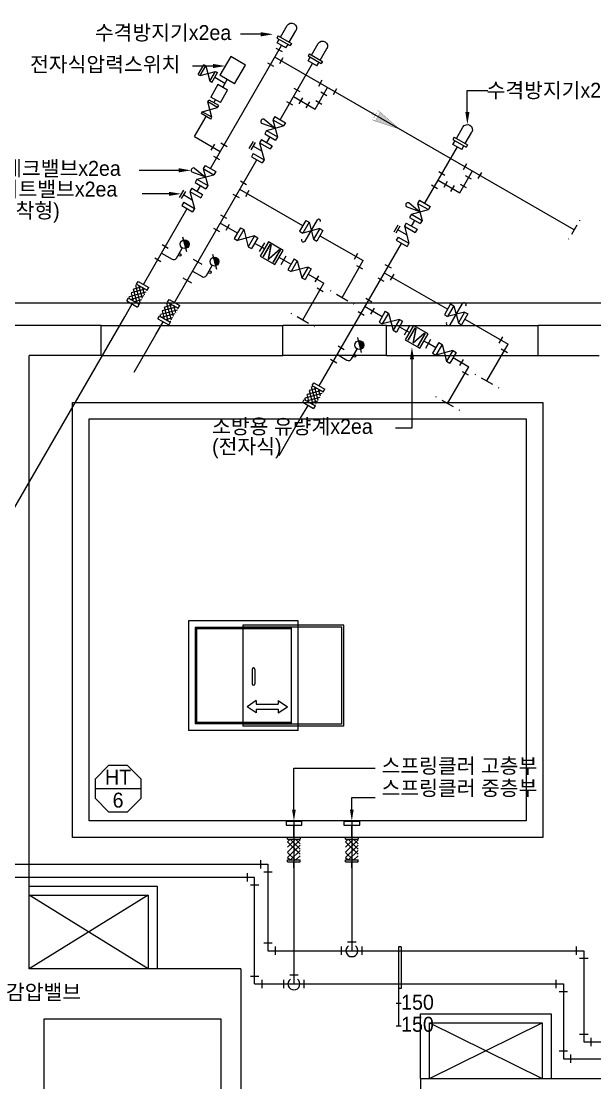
# Model space of a CAD drawing. Header units: millimetres. Extents: x 968909 to 1007504, y 395965 to 423289.
# Drawn here: x 987836 to 993582, y 412648 to 423289 of the extents above; entities that cross this region are included whole.
import ezdxf
from ezdxf.enums import TextEntityAlignment as Align

# ---------------------------------------------------------------- set-up
doc = ezdxf.new("R2010")
doc.units = ezdxf.units.MM
doc.header["$LTSCALE"] = 100
doc.linetypes.add('DGN Style 4', pattern=[4.8, 2.4, -1.2, 0, -1.2])
for name, color, linetype in [('-소화(SP-고)', 11, 'Continuous'), ('-소화(SP-저)', 30, 'Continuous'), ('L2', 2, 'Continuous'), ('L3', 3, 'Continuous'), ('l4', 4, 'Continuous'), ('L6', 6, 'Continuous'), ('L8', 11, 'Continuous'), ('LH(연결송수관)', 3, 'Continuous'), ('TEX', 3, 'Continuous'), ('물탱크', 252, 'Continuous')]:
    doc.layers.add(name, color=color, linetype=linetype)
doc.layers.add('L(c)', color=1, linetype='DGN Style 4', lineweight=5)
doc.styles.add('돋움', font='Dotum.ttf')

# ---------------------------------------------------------------- blocks, each defined once
blk = doc.blocks.new('A$C09E42355')
at = {"layer": 'L2'}
for p, q in [((-75, -35), (-75, 35)), ((35, 85), (-35, 85)), ((35, -85), (-35, -85))]:
    blk.add_line(p, q, dxfattribs=at)
blk.add_arc((0, 0), 50, 215.68533, 144.31467, dxfattribs=at)
blk = doc.blocks.new('A$C3A5B1620')
at = {"layer": 'L6'}
for p, q in [((151.6, 132), (151.6, 0)), ((185.6, 132), (151.6, 132)), ((185.6, 132), (185.6, 0)), ((151.6, 0), (185.6, 0))]:
    blk.add_line(p, q, dxfattribs=at)
blk = doc.blocks.new('A$C60DE656E')
at = {"layer": 'L2'}
for p, q in [((-62.5, -35), (-62.5, 35)), ((35, -62.5), (-35, -62.5))]:
    blk.add_line(p, q, dxfattribs=at)
blk = doc.blocks.new('G12')
at = {"layer": 'L3'}
for p, q in [((0, 2), (0, 2.1)), ((0, -1), (0, 1)), ((0, -2.1), (0, -2))]:
    blk.add_line(p, q, dxfattribs=at)
blk = doc.blocks.new('A$C7822437B')
h = blk.add_hatch(color=256)
edge = h.paths.add_edge_path()
edge.add_arc((32.3, -12.2), 93.8, 436.75948, 443.3351, ccw=False)
edge.add_line((53.8, 79), (236.9, 41.1))
edge.add_line((236.9, 41.1), (53.8, 3.3))
edge.add_arc((32.3, 94.5), 93.8, 276.6649, 283.24052, ccw=False)
edge.add_arc((-108.7, 44.4), 157.9, 344.19317, 358.81163)
edge.add_arc((-108.7, 37.9), 157.9, 361.18837, 375.80683)
at = {"const_width": 1.56}
for points in [[(19.9, 81.5), (32.3, 81.5, -0.057837), (53.8, 79), (236.9, 41.1), (53.8, 3.3, -0.057837), (32.3, 0.8), (19.9, 0.8)], [(43.2, 80.9, -0.063872), (49.1, 41.1, -0.063872), (43.2, 1.4)]]:
    blk.add_lwpolyline(points, format="xyb", dxfattribs=at)
at = {"const_width": 2.6}
for points in [[(1.3, 52.9), (1.3, 41.1), (1.3, 29.4)], [(24.7, 64.6), (24.7, 41.1), (24.7, 17.7)]]:
    blk.add_lwpolyline(points, dxfattribs=at)
blk = doc.blocks.new('A$C770D1D7C')
at = {"layer": 'L6'}
for p, q in [((50, 157), (146, 323)), ((18, 176), (0, 144)), ((209, 66), (18, 176)), ((177, 84), (273, 250)), ((191, 34), (0, 144)), ((2, 73), (32, 126)), ((2, 73), (129, 0)), ((129, 0), (159, 52)), ((209, 66), (191, 34))]:
    blk.add_line(p, q, dxfattribs=at)
blk.add_arc((209, 286), 73.3, 330, 150, dxfattribs=at)

msp = doc.modelspace()

# ---------------------------------------------------------------- hatches: boundary and pattern name
at = {"layer": 'L8'}
h = msp.add_hatch(dxfattribs=at)
h.set_pattern_fill('ANSI31', color=256, scale=62.978229, angle=-30.0139, style=0)
h.set_pattern_definition([(14.97026, (972621.137, 424430.084), (-2.033548, 7.605094), [])])
h.paths.add_polyline_path([(989460, 421097), (989483, 421010, 0.339522), (989517, 421054, 0.49307)])
h = msp.add_hatch(dxfattribs=at)
h.set_pattern_fill('ANSI31', color=256, scale=62.978229, angle=-30.0139, style=0)
h.set_pattern_definition([(14.97026, (972921.845, 424256.474), (-2.033548, 7.605094), [])])
h.paths.add_polyline_path([(989761, 420923), (989784, 420837, 0.339522), (989817, 420880, 0.49307)])
h = msp.add_hatch(dxfattribs=at)
h.set_pattern_fill('ANSI31', color=256, scale=62.978229, angle=-30.0139, style=0)
h.set_pattern_definition([(14.97026, (974372.7, 423418.823), (-2.033548, 7.605094), [])])
h.paths.add_polyline_path([(991212, 420086), (991235, 419999, 0.339522), (991268, 420042, 0.49307)])

# ---------------------------------------------------------------- linework, layer by layer
at = {"layer": '-소화(SP-고)', "color": 5}
for p, q in [((991148, 415272, 54985), (991148, 413972, 54985)), ((987266, 414838, 54985), (990307, 414838, 54985)), ((990307, 414838, 54985), (990307, 413972, 54985)), ((990307, 413972, 54985), (993472, 413972, 54985)), ((993472, 413972, 54985), (993472, 413057, 54985)), ((993472, 413057, 54985), (997221, 413057, 54985))]:
    msp.add_line(p, q, dxfattribs=at)
at = {"layer": '-소화(SP-저)', "color": 3}
for p, q in [((990568, 415272, 54985), (990568, 413639, 54985)), ((990174, 414707, 54985), (986096, 414707, 54985)), ((990174, 413639, 54985), (990174, 414707, 54985)), ((990174, 413639, 54985), (993268, 413639, 54985)), ((993268, 413639, 54985), (993268, 412889, 54985)), ((993268, 412889, 54985), (997351, 412889, 54985))]:
    msp.add_line(p, q, dxfattribs=at)
at = {"layer": '-소화(SP-저)', "color": 58}
msp.add_line((993268, 413410, 54985), (993268, 413117, 54985), dxfattribs=at)
for p, q in [((990235, 423158, 54985), (990032, 423158, 54985)), ((989756, 422840, 54985), (989552, 422840, 54985)), ((989877, 422665, 54985), (989774, 422725, 54985)), ((992305, 422595, 54985), (992509, 422595, 54985)), ((992305, 422378, 54985), (992305, 422595, 54985)), ((989414, 421794, 54985), (989016, 421794, 54985)), ((989315, 421559, 54985), (989046, 421559, 54985)), ((989452, 421129, 54985), (989492, 420979, 54985)), ((989241, 420964, 54985), (989347, 420903, 54985)), ((989391, 420915, 54985), (989449, 421015, 54985)), ((989752, 420955, 54985), (989792, 420805, 54985)), ((989552, 420784, 54985), (989648, 420729, 54985)), ((989692, 420741, 54985), (989750, 420841, 54985)), ((991203, 420117, 54985), (991243, 419967, 54985)), ((991143, 419904, 54985), (991201, 420003, 54985)), ((991003, 419947, 54985), (991099, 419892, 54985)), ((991750, 419899, 54985), (991750, 419211, 54985)), ((991750, 419211, 54985), (991584, 419211, 54985)), ((990568, 415384, 54985), (990568, 415802, 54985)), ((990568, 415802, 54985), (991383, 415802, 54985)), ((988575, 415596, 54985), (989037, 415596, 54985)), ((991148, 415384, 54985), (991148, 415507, 54985)), ((991148, 415507, 54985), (991383, 415507, 54985)), ((991642, 414012, 54985), (991617, 414012, 54985)), ((991617, 414012, 54985), (991617, 413215, 54985)), ((991642, 414012, 54985), (991642, 413594, 54985)), ((991642, 413594, 54985), (991617, 413594, 54985)), ((991642, 413444, 54985), (991592, 413444, 54985)), ((991642, 413215, 54985), (991592, 413215, 54985))]:
    msp.add_line(p, q)
at = {"elevation": 54985}
msp.add_lwpolyline([(988710, 415827), (988575, 415692), (988575, 415500), (988710, 415365), (988901, 415365), (989037, 415500), (989037, 415692), (988901, 415827)], close=True, dxfattribs=at)
for centre, radius in [((989472, 421054, 54985), 44.9), ((989425, 420946, 54985), 13.1), ((989772, 420880, 54985), 44.9), ((989725, 420773, 54985), 13.1), ((991223, 420042, 54985), 44.9), ((991176, 419935, 54985), 13.1)]:
    msp.add_circle(centre, radius)
for centre in [(989363, 420931, 54985), (989664, 420757, 54985), (991115, 419920, 54985)]:
    msp.add_arc(centre, 32.4, 239.9703, 329.9703)
for points in [[(990235, 423137, 54985), (990360, 423158, 54985), (990235, 423179, 54985)], [(989756, 422819, 54985), (989881, 422840, 54985), (989756, 422861, 54985)], [(992326, 422378, 54985), (992305, 422253, 54985), (992285, 422378, 54985)], [(989414, 421774, 54985), (989539, 421794, 54985), (989414, 421815, 54985)], [(989315, 421538, 54985), (989440, 421559, 54985), (989315, 421579, 54985)], [(991771, 419899, 54985), (991750, 420024, 54985), (991730, 419899, 54985)], [(990549, 415384, 54985), (990586, 415384, 54985), (990568, 415272, 54985)], [(991129, 415384, 54985), (991166, 415384, 54985), (991148, 415272, 54985)]]:
    msp.add_solid(points)
at = {"layer": 'L(c)'}
for p, q in [((990568, 415164, 54985), (990568, 415126, 54985)), ((991148, 415164, 54985), (991148, 415126, 54985))]:
    msp.add_line(p, q, dxfattribs=at)
at = {"layer": 'L2'}
for p, q in [((990388, 423020, 54985), (990449, 422985, 54985)), ((990303, 422873, 54985), (990364, 422838, 54985)), ((990458, 422922, 54985), (990423, 422861, 54985)), ((990848, 422697, 54985), (990813, 422636, 54985)), ((990630, 422580, 54985), (990569, 422615, 54985)), ((990897, 422542, 54985), (990836, 422577, 54985)), ((990995, 422612, 54985), (990960, 422551, 54985)), ((990494, 422485, 54985), (990555, 422450, 54985)), ((990653, 422521, 54985), (990618, 422460, 54985)), ((990723, 422481, 54985), (990688, 422420, 54985)), ((990847, 422455, 54985), (990786, 422490, 54985)), ((989739, 421996, 54985), (989774, 422057, 54985)), ((989898, 422031, 54985), (989837, 422066, 54985)), ((989762, 421937, 54985), (989823, 421902, 54985)), ((992298, 421859, 54985), (992263, 421799, 54985)), ((992081, 421743, 54985), (992020, 421778, 54985)), ((992347, 421704, 54985), (992287, 421739, 54985)), ((992446, 421774, 54985), (992411, 421714, 54985)), ((990093, 421650, 54985), (990032, 421685, 54985)), ((991945, 421648, 54985), (992006, 421613, 54985)), ((992104, 421683, 54985), (992069, 421622, 54985)), ((992173, 421643, 54985), (992138, 421582, 54985)), ((992297, 421618, 54985), (992237, 421653, 54985)), ((989957, 421556, 54985), (990018, 421521, 54985)), ((990116, 421591, 54985), (990081, 421530, 54985)), ((989897, 421311, 54985), (989836, 421346, 54985)), ((989761, 421216, 54985), (989822, 421181, 54985)), ((989920, 421252, 54985), (989885, 421191, 54985)), ((990272, 421067, 54985), (990221, 420979, 54985)), ((989309, 421012, 54985), (989249, 421047, 54985)), ((991206, 420961, 54985), (991171, 420901, 54985)), ((989174, 420917, 54985), (989234, 420882, 54985)), ((989649, 420851, 54985), (989561, 420902, 54985)), ((990439, 420850, 54985), (990490, 420938, 54985)), ((991194, 420841, 54985), (991255, 420806, 54985)), ((991544, 420813, 54985), (991483, 420848, 54985)), ((991567, 420753, 54985), (991532, 420693, 54985)), ((989455, 420718, 54985), (989543, 420667, 54985)), ((990813, 420736, 54985), (990778, 420676, 54985)), ((991408, 420718, 54985), (991469, 420683, 54985)), ((990801, 420616, 54985), (990861, 420581, 54985)), ((991348, 420474, 54985), (991287, 420509, 54985)), ((991212, 420379, 54985), (991273, 420344, 54985)), ((991371, 420414, 54985), (991336, 420353, 54985)), ((991723, 420229, 54985), (991672, 420141, 54985)), ((992657, 420124, 54985), (992622, 420063, 54985)), ((991071, 419995, 54985), (991010, 420030, 54985)), ((991890, 420012, 54985), (991941, 420101, 54985)), ((992645, 420004, 54985), (992706, 419969, 54985)), ((990935, 419900, 54985), (990996, 419865, 54985)), ((992263, 419899, 54985), (992228, 419838, 54985)), ((992252, 419779, 54985), (992312, 419744, 54985)), ((990568, 414804, 54985), (990568, 414861, 54985)), ((991148, 414804, 54985), (991148, 414861, 54985))]:
    msp.add_line(p, q, dxfattribs=at)
at = {"layer": 'L3'}
for p, q in [((989731, 421813, 54985), (990443, 423046, 54985)), ((993375, 421198, 54985), (990376, 422929, 54985)), ((990429, 422302, 54985), (990754, 422866, 54985)), ((989854, 422626, 54985), (989900, 422705, 54985)), ((990779, 422408, 54985), (990905, 422626, 54985)), ((989765, 422471, 54985), (989783, 422501, 54985)), ((990562, 422533, 54985), (990779, 422408, 54985)), ((989571, 422134, 54985), (989687, 422335, 54985)), ((989571, 422134, 54985), (989830, 421984, 54985)), ((990296, 422072, 54985), (990329, 422130, 54985)), ((991880, 421465, 54985), (992205, 422029, 54985)), ((989371, 420470, 54985), (990196, 421900, 54985)), ((992230, 421570, 54985), (992356, 421788, 54985)), ((989599, 421583, 54985), (989632, 421640, 54985)), ((990656, 421239, 54985), (990025, 421603, 54985)), ((992013, 421695, 54985), (992230, 421570, 54985)), ((989060, 420650, 54985), (989499, 421410, 54985)), ((991747, 421235, 54985), (991780, 421292, 54985)), ((990001, 421164, 54985), (989829, 421264, 54985)), ((990174, 421065, 54985), (990247, 421023, 54985)), ((990828, 421139, 54985), (991262, 420889, 54985)), ((990822, 419633, 54985), (991647, 421062, 54985)), ((990537, 420852, 54985), (990465, 420894, 54985)), ((991050, 420520, 54985), (991262, 420889, 54985)), ((990711, 420754, 54985), (990869, 420664, 54985)), ((992106, 420401, 54985), (991476, 420765, 54985)), ((990656, 420295, 54985), (990869, 420664, 54985)), ((988873, 420326, 54985), (988948, 420456, 54985)), ((991452, 420327, 54985), (991280, 420426, 54985)), ((989184, 420147, 54985), (989259, 420276, 54985)), ((991625, 420227, 54985), (991697, 420185, 54985)), ((992279, 420302, 54985), (992713, 420051, 54985)), ((991988, 420015, 54985), (991916, 420057, 54985)), ((992500, 419683, 54985), (992713, 420051, 54985)), ((992162, 419917, 54985), (992319, 419826, 54985)), ((992107, 419458, 54985), (992319, 419826, 54985)), ((990635, 419309, 54985), (990710, 419438, 54985))]:
    msp.add_line(p, q, dxfattribs=at)
at = {"layer": 'l4'}
for p, q in [((987916, 420239, 54985), (987566, 420239, 54985)), ((988636, 420239, 54985), (987916, 420239, 54985)), ((988636, 420239, 54985), (990456, 420239, 54985)), ((988636, 419939, 54985), (988636, 420239, 54985)), ((990456, 419939, 54985), (990456, 420239, 54985)), ((991496, 420239, 54985), (990456, 420239, 54985)), ((991496, 420239, 54985), (993016, 420239, 54985)), ((991496, 419939, 54985), (991496, 420239, 54985)), ((993016, 419939, 54985), (993016, 420239, 54985)), ((994346, 420239, 54985), (993016, 420239, 54985)), ((987916, 413789, 54985), (987916, 419939, 54985)), ((988636, 419939, 54985), (987916, 419939, 54985)), ((988636, 419939, 54985), (990456, 419939, 54985)), ((991496, 419939, 54985), (990456, 419939, 54985)), ((991496, 419939, 54985), (993016, 419939, 54985)), ((993016, 419939, 54985), (993626, 419939, 54985)), ((987916, 414619, 0), (989196, 414619, 0)), ((989196, 414619, 0), (989196, 413789, 0)), ((989106, 413789, 0), (987916, 414529, 0)), ((989106, 414529, 0), (987916, 413789, 0)), ((987916, 414529, 0), (989106, 414529, 0)), ((989106, 414529, 0), (989106, 413789, 0)), ((990036, 413789, 54985), (987916, 413789, 54985)), ((990036, 413789, 54985), (990036, 412389, 54985)), ((991836, 412689, 0), (991836, 413339, 0)), ((991836, 413339, 0), (993146, 413339, 0)), ((993146, 413339, 0), (993146, 412689, 0)), ((988066, 411809, 54985), (988066, 413289, 54985)), ((988066, 413289, 54985), (989836, 413289, 54985)), ((989836, 413289, 54985), (989836, 412189, 54985)), ((991926, 412689, 0), (993056, 413249, 0)), ((991926, 413249, 0), (993056, 412689, 0)), ((991926, 412689, 0), (991926, 413249, 0)), ((991926, 413249, 0), (993056, 413249, 0)), ((993056, 413249, 0), (993056, 412689, 0)), ((991836, 412689, 54985), (997546, 412689, 54985)), ((991836, 412689, 54985), (991836, 412389, 54985))]:
    msp.add_line(p, q, dxfattribs=at)
at = {"layer": 'l4', "elevation": 54985}
msp.add_lwpolyline([(972900, 420465), (1001941, 420465), (1001941, 403943), (972900, 403943)], close=True, dxfattribs=at)
at = {"layer": 'L6'}
for p, q in [((989935, 422934, 54985), (989827, 422747, 54985)), ((990081, 422849, 54985), (989935, 422934, 54985)), ((989609, 422755, 54985), (989666, 422852, 54985)), ((989629, 422744, 54985), (989685, 422841, 54985)), ((989629, 422744, 54985), (989782, 422785, 54985)), ((989685, 422841, 54985), (989666, 422852, 54985)), ((989685, 422841, 54985), (989726, 422687, 54985)), ((989726, 422687, 54985), (989782, 422785, 54985)), ((989746, 422676, 54985), (989802, 422774, 54985)), ((989782, 422785, 54985), (989802, 422774, 54985)), ((989973, 422662, 54985), (990081, 422849, 54985)), ((989609, 422755, 54985), (989629, 422744, 54985)), ((989746, 422676, 54985), (989726, 422687, 54985)), ((989973, 422662, 54985), (989827, 422747, 54985)), ((989806, 422654, 54985), (989734, 422529, 54985)), ((989903, 422597, 54985), (989806, 422654, 54985)), ((989831, 422473, 54985), (989903, 422597, 54985)), ((989705, 422480, 54985), (989717, 422499, 54985)), ((989746, 422326, 54985), (989705, 422480, 54985)), ((989803, 422423, 54985), (989705, 422480, 54985)), ((989814, 422443, 54985), (989717, 422499, 54985)), ((989831, 422473, 54985), (989734, 422529, 54985)), ((989649, 422382, 54985), (989638, 422363, 54985)), ((989735, 422307, 54985), (989638, 422363, 54985)), ((989649, 422382, 54985), (989803, 422423, 54985)), ((989746, 422326, 54985), (989649, 422382, 54985)), ((989803, 422423, 54985), (989814, 422443, 54985)), ((989735, 422307, 54985), (989746, 422326, 54985)), ((990379, 422216, 54985), (990246, 422265, 54985)), ((990270, 422306, 54985), (990379, 422216, 54985)), ((990294, 422193, 54985), (990464, 422239, 54985)), ((990375, 422333, 54985), (990356, 422301, 54985)), ((990356, 422301, 54985), (990464, 422239, 54985)), ((990356, 422301, 54985), (990402, 422131, 54985)), ((990375, 422333, 54985), (990483, 422271, 54985)), ((990483, 422271, 54985), (990464, 422239, 54985)), ((990294, 422193, 54985), (990275, 422161, 54985)), ((990275, 422161, 54985), (990383, 422098, 54985)), ((990294, 422193, 54985), (990402, 422131, 54985)), ((990402, 422131, 54985), (990383, 422098, 54985)), ((990158, 422084, 54985), (990117, 422012, 54985)), ((990178, 422073, 54985), (990137, 422000, 54985)), ((990246, 421985, 54985), (990158, 422036, 54985)), ((990242, 422103, 54985), (990223, 422071, 54985)), ((990223, 422071, 54985), (990331, 422009, 54985)), ((990223, 422071, 54985), (990269, 421901, 54985)), ((990242, 422103, 54985), (990350, 422041, 54985)), ((990350, 422041, 54985), (990331, 422009, 54985)), ((990161, 421963, 54985), (990142, 421931, 54985)), ((990142, 421931, 54985), (990250, 421868, 54985)), ((990161, 421963, 54985), (990269, 421901, 54985)), ((989573, 421816, 54985), (989683, 421725, 54985)), ((989677, 421844, 54985), (989659, 421812, 54985)), ((989659, 421812, 54985), (989704, 421641, 54985)), ((989659, 421812, 54985), (989767, 421749, 54985)), ((989677, 421844, 54985), (989785, 421782, 54985)), ((990269, 421901, 54985), (990250, 421868, 54985)), ((989684, 421725, 54985), (989549, 421775, 54985)), ((989596, 421704, 54985), (989578, 421671, 54985)), ((989596, 421704, 54985), (989767, 421749, 54985)), ((989596, 421704, 54985), (989704, 421641, 54985)), ((989785, 421782, 54985), (989767, 421749, 54985)), ((989545, 421614, 54985), (989526, 421582, 54985)), ((989545, 421614, 54985), (989653, 421552, 54985)), ((989578, 421671, 54985), (989686, 421609, 54985)), ((989704, 421641, 54985), (989686, 421609, 54985)), ((989461, 421595, 54985), (989419, 421523, 54985)), ((989481, 421583, 54985), (989439, 421511, 54985)), ((989549, 421496, 54985), (989460, 421547, 54985)), ((989526, 421582, 54985), (989634, 421519, 54985)), ((989526, 421582, 54985), (989572, 421411, 54985)), ((989653, 421552, 54985), (989634, 421519, 54985)), ((991826, 421496, 54985), (991807, 421463, 54985)), ((991826, 421496, 54985), (991934, 421433, 54985)), ((989464, 421474, 54985), (989445, 421441, 54985)), ((989445, 421441, 54985), (989553, 421379, 54985)), ((989464, 421474, 54985), (989572, 421411, 54985)), ((989572, 421411, 54985), (989553, 421379, 54985)), ((991830, 421378, 54985), (991697, 421427, 54985)), ((991721, 421468, 54985), (991830, 421378, 54985)), ((991745, 421355, 54985), (991915, 421401, 54985)), ((991807, 421463, 54985), (991853, 421293, 54985)), ((991807, 421463, 54985), (991915, 421401, 54985)), ((991934, 421433, 54985), (991915, 421401, 54985)), ((990687, 421293, 54985), (990624, 421185, 54985)), ((990681, 421085, 54985), (990804, 421297, 54985)), ((990687, 421293, 54985), (990719, 421274, 54985)), ((991745, 421355, 54985), (991726, 421323, 54985)), ((991726, 421323, 54985), (991834, 421261, 54985)), ((991745, 421355, 54985), (991853, 421293, 54985)), ((991853, 421293, 54985), (991834, 421261, 54985)), ((990032, 421218, 54985), (989970, 421110, 54985)), ((990065, 421200, 54985), (990002, 421092, 54985)), ((990032, 421218, 54985), (990065, 421200, 54985)), ((990065, 421200, 54985), (990110, 421029, 54985)), ((990624, 421185, 54985), (990657, 421166, 54985)), ((990719, 421274, 54985), (990657, 421166, 54985)), ((990827, 421211, 54985), (990657, 421166, 54985)), ((990719, 421274, 54985), (990764, 421104, 54985)), ((990827, 421211, 54985), (990764, 421104, 54985)), ((990859, 421192, 54985), (990797, 421085, 54985)), ((990827, 421211, 54985), (990859, 421192, 54985)), ((991609, 421246, 54985), (991568, 421174, 54985)), ((991629, 421235, 54985), (991588, 421163, 54985)), ((991697, 421148, 54985), (991608, 421199, 54985)), ((991693, 421266, 54985), (991674, 421233, 54985)), ((991674, 421233, 54985), (991782, 421171, 54985)), ((991674, 421233, 54985), (991720, 421063, 54985)), ((991693, 421266, 54985), (991801, 421203, 54985)), ((991801, 421203, 54985), (991782, 421171, 54985)), ((989970, 421110, 54985), (990002, 421092, 54985)), ((990173, 421137, 54985), (990002, 421092, 54985)), ((990173, 421137, 54985), (990110, 421029, 54985)), ((990205, 421119, 54985), (990143, 421011, 54985)), ((990173, 421137, 54985), (990205, 421119, 54985)), ((990764, 421104, 54985), (990797, 421085, 54985)), ((991612, 421125, 54985), (991593, 421093, 54985)), ((991593, 421093, 54985), (991701, 421031, 54985)), ((991612, 421125, 54985), (991720, 421063, 54985)), ((990110, 421029, 54985), (990143, 421011, 54985)), ((990273, 421007, 54985), (990247, 421023, 54985)), ((991720, 421063, 54985), (991701, 421031, 54985)), ((990465, 420894, 54985), (990420, 420920, 54985)), ((990569, 420906, 54985), (990506, 420798, 54985)), ((990601, 420888, 54985), (990539, 420780, 54985)), ((990569, 420906, 54985), (990601, 420888, 54985)), ((990601, 420888, 54985), (990647, 420717, 54985)), ((990506, 420798, 54985), (990539, 420780, 54985)), ((990709, 420825, 54985), (990539, 420780, 54985)), ((990709, 420825, 54985), (990647, 420717, 54985)), ((990741, 420807, 54985), (990679, 420699, 54985)), ((990709, 420825, 54985), (990741, 420807, 54985)), ((988990, 420654, 54985), (989006, 420681, 54985)), ((988990, 420654, 54985), (989098, 420592, 54985)), ((989006, 420681, 54985), (989114, 420619, 54985)), ((990647, 420717, 54985), (990679, 420699, 54985)), ((989098, 420592, 54985), (989114, 420619, 54985)), ((988894, 420487, 54985), (988909, 420514, 54985)), ((988894, 420487, 54985), (989002, 420424, 54985)), ((988909, 420514, 54985), (989017, 420451, 54985)), ((989017, 420451, 54985), (989002, 420424, 54985)), ((989301, 420474, 54985), (989317, 420501, 54985)), ((989301, 420474, 54985), (989409, 420412, 54985)), ((989317, 420501, 54985), (989425, 420439, 54985)), ((989409, 420412, 54985), (989425, 420439, 54985)), ((992138, 420455, 54985), (992075, 420347, 54985)), ((992170, 420436, 54985), (992107, 420329, 54985)), ((992132, 420247, 54985), (992255, 420459, 54985)), ((992138, 420455, 54985), (992170, 420436, 54985)), ((992170, 420436, 54985), (992215, 420266, 54985)), ((989205, 420307, 54985), (989220, 420334, 54985)), ((989220, 420334, 54985), (989328, 420272, 54985)), ((991483, 420381, 54985), (991421, 420273, 54985)), ((991516, 420362, 54985), (991453, 420254, 54985)), ((991483, 420381, 54985), (991516, 420362, 54985)), ((991516, 420362, 54985), (991561, 420192, 54985)), ((992075, 420347, 54985), (992107, 420329, 54985)), ((992278, 420374, 54985), (992107, 420329, 54985)), ((992278, 420374, 54985), (992215, 420266, 54985)), ((992310, 420355, 54985), (992247, 420247, 54985)), ((992278, 420374, 54985), (992310, 420355, 54985)), ((989205, 420307, 54985), (989313, 420245, 54985)), ((989328, 420272, 54985), (989313, 420245, 54985)), ((991421, 420273, 54985), (991453, 420254, 54985)), ((991624, 420300, 54985), (991453, 420254, 54985)), ((991624, 420300, 54985), (991561, 420192, 54985)), ((991656, 420281, 54985), (991594, 420173, 54985)), ((991624, 420300, 54985), (991656, 420281, 54985)), ((992215, 420266, 54985), (992247, 420247, 54985)), ((991561, 420192, 54985), (991594, 420173, 54985)), ((991724, 420170, 54985), (991697, 420185, 54985)), ((991916, 420057, 54985), (991870, 420083, 54985)), ((992019, 420069, 54985), (991957, 419961, 54985)), ((992052, 420050, 54985), (991990, 419942, 54985)), ((992019, 420069, 54985), (992052, 420050, 54985)), ((992052, 420050, 54985), (992097, 419880, 54985)), ((991957, 419961, 54985), (991990, 419942, 54985)), ((992160, 419988, 54985), (991990, 419942, 54985)), ((992160, 419988, 54985), (992097, 419880, 54985)), ((992192, 419969, 54985), (992130, 419861, 54985)), ((992160, 419988, 54985), (992192, 419969, 54985)), ((992097, 419880, 54985), (992130, 419861, 54985)), ((990752, 419637, 54985), (990768, 419664, 54985)), ((990752, 419637, 54985), (990860, 419574, 54985)), ((990768, 419664, 54985), (990876, 419601, 54985)), ((990860, 419574, 54985), (990876, 419601, 54985)), ((990656, 419469, 54985), (990671, 419496, 54985)), ((990656, 419469, 54985), (990764, 419407, 54985)), ((990671, 419496, 54985), (990779, 419434, 54985)), ((990779, 419434, 54985), (990764, 419407, 54985)), ((990505, 415090, 54985), (990505, 415111, 54985)), ((990505, 415111, 54985), (990630, 415111, 54985)), ((990630, 415111, 54985), (990630, 415090, 54985)), ((991085, 415090, 54985), (991085, 415111, 54985)), ((991085, 415111, 54985), (991210, 415111, 54985)), ((991210, 415111, 54985), (991210, 415090, 54985)), ((990505, 415090, 54985), (990630, 415090, 54985)), ((991085, 415090, 54985), (991210, 415090, 54985)), ((990505, 414861, 54985), (990505, 414882, 54985)), ((990505, 414882, 54985), (990630, 414882, 54985)), ((990505, 414861, 54985), (990630, 414861, 54985)), ((990630, 414861, 54985), (990630, 414882, 54985)), ((991085, 414861, 54985), (991085, 414882, 54985)), ((991085, 414882, 54985), (991210, 414882, 54985)), ((991085, 414861, 54985), (991210, 414861, 54985)), ((991210, 414861, 54985), (991210, 414882, 54985))]:
    msp.add_line(p, q, dxfattribs=at)
at = {"layer": 'L6', "elevation": 54985}
for points in [[(990231, 420934), (990378, 420849), (990461, 420992), (990314, 421077)], [(991682, 420096), (991829, 420011), (991912, 420154), (991765, 420239)]]:
    msp.add_lwpolyline(points, close=True, dxfattribs=at)
at = {"layer": 'L6'}
for centre, radius, start, end in [((990260, 422284, 54985), 23.9, 66.2144, 233.7856), ((989563, 421794, 54985), 23.9, 66.2144, 233.7856), ((991711, 421446, 54985), 23.9, 66.2144, 233.7856), ((990818, 421287, 54985), 16.7, 335.9975, 143.5687), ((990664, 421097, 54985), 20.9, 155.9975, 323.5687), ((992272, 420446, 54985), 20.9, 335.9975, 143.5687), ((992115, 420260, 54985), 20.9, 155.9975, 323.5687)]:
    msp.add_arc(centre, radius, start, end, dxfattribs=at)
at = {"layer": 'L8'}
for p, q in [((989028, 420470, 54985), (988983, 420641, 54985)), ((988985, 420645, 54985), (988999, 420649, 54985)), ((989050, 420509, 54985), (989015, 420640, 54985)), ((988919, 420530, 54985), (989089, 420576, 54985)), ((988931, 420501, 54985), (989067, 420538, 54985)), ((988960, 420484, 54985), (988939, 420564, 54985)), ((988941, 420569, 54985), (989076, 420605, 54985)), ((988998, 420462, 54985), (988961, 420603, 54985)), ((988963, 420607, 54985), (989038, 420627, 54985)), ((989072, 420547, 54985), (989053, 420618, 54985)), ((989094, 420585, 54985), (989092, 420596, 54985)), ((988922, 420506, 54985), (988917, 420526, 54985)), ((988969, 420479, 54985), (989045, 420500, 54985)), ((989007, 420457, 54985), (989023, 420462, 54985)), ((989274, 420427, 54985), (989349, 420447, 54985)), ((989340, 420291, 54985), (989294, 420461, 54985)), ((989296, 420465, 54985), (989311, 420469, 54985)), ((989362, 420329, 54985), (989326, 420460, 54985)), ((989384, 420367, 54985), (989365, 420438, 54985)), ((987749, 418378, 54985), (988873, 420326, 54985)), ((989233, 420327, 54985), (989228, 420347, 54985)), ((989230, 420351, 54985), (989400, 420396, 54985)), ((989242, 420322, 54985), (989378, 420358, 54985)), ((989271, 420305, 54985), (989250, 420385, 54985)), ((989252, 420389, 54985), (989387, 420425, 54985)), ((989309, 420283, 54985), (989272, 420423, 54985)), ((989280, 420300, 54985), (989356, 420320, 54985)), ((989406, 420405, 54985), (989403, 420416, 54985)), ((989318, 420278, 54985), (989334, 420282, 54985)), ((988968, 419772, 54985), (989184, 420147, 54985)), ((990703, 419551, 54985), (990838, 419587, 54985)), ((990760, 419445, 54985), (990723, 419585, 54985)), ((990725, 419589, 54985), (990800, 419609, 54985)), ((990790, 419453, 54985), (990745, 419623, 54985)), ((990747, 419628, 54985), (990761, 419632, 54985)), ((990812, 419491, 54985), (990777, 419622, 54985)), ((990834, 419530, 54985), (990815, 419600, 54985)), ((990856, 419568, 54985), (990854, 419578, 54985)), ((990684, 419489, 54985), (990679, 419509, 54985)), ((990681, 419513, 54985), (990851, 419559, 54985)), ((990693, 419484, 54985), (990829, 419521, 54985)), ((990722, 419467, 54985), (990701, 419547, 54985)), ((990731, 419462, 54985), (990807, 419482, 54985)), ((990769, 419440, 54985), (990785, 419444, 54985)), ((990419, 418935, 54985), (990635, 419309, 54985)), ((990505, 415064, 54985), (990531, 415090, 54985)), ((990505, 415011, 54985), (990584, 415090, 54985)), ((990505, 414958, 54985), (990630, 415083, 54985)), ((990630, 414938, 54985), (990505, 415063, 54985)), ((990505, 414905, 54985), (990630, 415030, 54985)), ((990630, 414991, 54985), (990531, 415090, 54985)), ((990630, 415044, 54985), (990585, 415090, 54985)), ((991085, 415064, 54985), (991111, 415090, 54985)), ((991085, 415011, 54985), (991164, 415090, 54985)), ((991085, 414958, 54985), (991210, 415083, 54985)), ((991210, 414938, 54985), (991085, 415063, 54985)), ((991085, 414905, 54985), (991210, 415030, 54985)), ((991210, 414991, 54985), (991112, 415090, 54985)), ((991210, 415044, 54985), (991165, 415090, 54985)), ((990581, 414882, 54985), (990505, 414957, 54985)), ((990528, 414882, 54985), (990505, 414904, 54985)), ((990535, 414882, 54985), (990630, 414977, 54985)), ((990588, 414882, 54985), (990630, 414924, 54985)), ((991161, 414882, 54985), (991085, 414957, 54985)), ((991108, 414882, 54985), (991085, 414904, 54985)), ((991115, 414882, 54985), (991210, 414977, 54985)), ((991168, 414882, 54985), (991210, 414924, 54985))]:
    msp.add_line(p, q, dxfattribs=at)
at = {"layer": 'LH(연결송수관)'}
for p, q in [((990568, 415111, 54985), (990568, 415231, 54985)), ((991148, 415111, 54985), (991148, 415231, 54985))]:
    msp.add_line(p, q, dxfattribs=at)
at = {"layer": '물탱크'}
for p, q in [((990610, 417277, 54985), (989512, 417277, 54985)), ((989512, 417277, 54985), (989512, 416180, 54985)), ((990610, 417277, 54985), (989512, 417277, 54985)), ((989512, 417277, 54985), (989512, 416180, 54985)), ((990610, 416180, 54985), (990610, 417277, 54985)), ((990610, 416180, 54985), (990610, 417277, 54985)), ((990543, 417210, 54985), (989580, 417210, 54985)), ((989580, 417210, 54985), (989580, 416247, 54985)), ((990543, 417210, 54985), (989580, 417210, 54985)), ((989580, 417210, 54985), (989580, 416247, 54985)), ((989593, 417210, 54985), (989593, 416247, 54985)), ((989593, 417210, 54985), (989593, 416247, 54985)), ((990056, 417197, 54985), (989593, 417197, 54985)), ((990056, 417197, 54985), (989593, 417197, 54985)), ((990543, 417197, 54985), (990056, 417197, 54985)), ((990543, 417197, 54985), (990056, 417197, 54985)), ((990543, 416247, 54985), (990543, 417210, 54985)), ((990543, 416247, 54985), (990543, 417210, 54985)), ((990148, 416792, 54985), (990148, 416646, 54985)), ((990148, 416792, 54985), (990148, 416646, 54985)), ((990176, 416792, 54985), (990176, 416646, 54985)), ((990176, 416792, 54985), (990176, 416646, 54985)), ((990191, 416480, 54985), (990100, 416417, 54985)), ((990191, 416480, 54985), (990100, 416417, 54985)), ((990191, 416355, 54985), (990100, 416417, 54985)), ((990191, 416355, 54985), (990100, 416417, 54985)), ((990191, 416480, 54985), (990191, 416442, 54985)), ((990191, 416480, 54985), (990191, 416442, 54985)), ((990191, 416442, 54985), (990411, 416442, 54985)), ((990191, 416442, 54985), (990411, 416442, 54985)), ((990191, 416392, 54985), (990411, 416392, 54985)), ((990191, 416392, 54985), (990191, 416355, 54985)), ((990191, 416392, 54985), (990411, 416392, 54985)), ((990191, 416392, 54985), (990191, 416355, 54985)), ((990411, 416480, 54985), (990411, 416442, 54985)), ((990411, 416480, 54985), (990503, 416417, 54985)), ((990411, 416480, 54985), (990411, 416442, 54985)), ((990411, 416480, 54985), (990503, 416417, 54985)), ((990411, 416355, 54985), (990503, 416417, 54985)), ((990411, 416355, 54985), (990503, 416417, 54985)), ((990411, 416392, 54985), (990411, 416355, 54985)), ((990411, 416392, 54985), (990411, 416355, 54985)), ((990610, 416180, 54985), (989512, 416180, 54985)), ((990610, 416180, 54985), (989512, 416180, 54985)), ((990543, 416247, 54985), (989580, 416247, 54985)), ((990543, 416247, 54985), (989580, 416247, 54985)), ((990056, 416260, 54985), (989593, 416260, 54985)), ((990056, 416260, 54985), (989593, 416260, 54985)), ((990543, 416260, 54985), (990056, 416260, 54985)), ((990543, 416260, 54985), (990056, 416260, 54985)), ((991047, 416243, 54985), (990056, 416243, 54985)), ((991047, 416243, 54985), (990056, 416243, 54985)), ((991067, 416223, 54985), (990056, 416223, 54985)), ((991067, 416223, 54985), (990056, 416223, 54985))]:
    msp.add_line(p, q, dxfattribs=at)
at = {"layer": '물탱크', "elevation": 54985}
msp.add_lwpolyline([(993061, 419467), (993061, 417122), (993061, 415107), (988351, 415107), (988351, 419467)], close=True, dxfattribs=at)
for points in [[(992896, 419302), (992896, 417122), (992896, 417122), (992896, 415272), (988516, 415272), (988516, 419302), (992896, 419302)], [(991067, 416223), (991067, 417234), (990056, 417234), (990056, 416223)], [(991067, 416223), (991067, 417234), (990056, 417234), (990056, 416223)], [(991047, 416243), (991047, 417214), (990056, 417214)], [(991047, 416243), (991047, 417214), (990056, 417214)]]:
    msp.add_lwpolyline(points, dxfattribs=at)
at = {"layer": '물탱크'}
for centre, start, end in [((990162, 416792, 54985), 0, 180), ((990162, 416792, 54985), 0, 180), ((990162, 416646, 54985), 180, 0), ((990162, 416646, 54985), 180, 0)]:
    msp.add_arc(centre, 14.1, start, end, dxfattribs=at)

# ---------------------------------------------------------------- block references
for name, p, xscale, yscale, zscale, rotation in [('A$C770D1D7C', (990444, 422994, 54985), -0.6944444449618459, 0.6944444449618459, 0.6944444449618459, 300.0000000002907), ('A$C770D1D7C', (990755, 422814, 54985), -0.6944444449618459, 0.6944444449618459, 0.6944444449618459, 300.0000000002907), ('A$C7822437B', (991327, 422317, 54985), 1.312046429070047, 1.312046429070047, 1.312046429070047, 329.9999999903733), ('A$C770D1D7C', (992206, 421977, 54985), -0.6944444449618459, 0.6944444449618459, 0.6944444449618459, 300.0000000002907), ('G12', (993375, 421198, 54985), -52.48185718086237, 52.48185718086237, 52.48185718086237, 150.0000000001224), ('G12', (991050, 420520, 54985), -65.60232147735017, 65.60232147735017, 65.60232147735017, 240.0000000004201), ('G12', (990656, 420295, 54985), -65.60232147735017, 65.60232147735017, 65.60232147735017, 240.0000000004201), ('G12', (992500, 419683, 54985), -65.60232147735017, 65.60232147735017, 65.60232147735017, 240.0000000004201), ('G12', (992107, 419458, 54985), -65.60232147735017, 65.60232147735017, 65.60232147735017, 240.0000000004201), ('A$C3A5B1620', (990647, 415049, 54985), 1.199999999999999, 1.199999999999999, 1.199999999999999, 89.99999999999996), ('A$C3A5B1620', (991227, 415049, 54985), 1.199999999999999, 1.199999999999999, 1.199999999999999, 89.99999999999996)]:
    msp.add_blockref(name, p, dxfattribs=dict(xscale=xscale, yscale=yscale, zscale=zscale, rotation=rotation))
at = {"layer": 'L3', "yscale": 1.199999999999999, "zscale": 1.199999999999999}
for name, p, xscale, rotation in [('A$C60DE656E', (990307, 414838, 57809), -1.199999999999999, 270.0000000001139), ('A$C60DE656E', (990174, 414707, 57809), -1.199999999999999, 270), ('A$C60DE656E', (990307, 413972, 57809), -1.199999999999999, 90.0000000001322), ('A$C09E42355', (991148, 413972, 54985), 1.199999999999999, 269.9999999988535), ('A$C60DE656E', (993472, 413972, 57809), -1.199999999999999, 269.9999999967318), ('A$C09E42355', (990568, 413639, 54985), 1.199999999999999, 269.9999999988535), ('A$C60DE656E', (990174, 413639, 57809), -1.199999999999999, 90.0000000005171), ('A$C60DE656E', (993268, 413639, 57809), -1.199999999999999, 270), ('A$C60DE656E', (993472, 413057, 57809), -1.199999999999999, 89.99999999673189), ('A$C60DE656E', (993268, 412889, 57809), -1.199999999999999, 89.99999999669336)]:
    msp.add_blockref(name, p, dxfattribs=dict(at, xscale=xscale, rotation=rotation))

# ---------------------------------------------------------------- texts
at = {"layer": 'TEX', "style": '돋움'}
for s, p in [('수격방지기x2ea', (988573, 423175, 54985)), ('전자식압력스위치', (987924, 422857, 54985)), ('수격방지기x2ea', (992497, 422597, 54985)), ('소방용 유량계x2ea', (989748, 419227, 54985)), ('(전자식)', (989748, 419027, 54985)), ('감압밸브', (987683, 413557, 54985))]:
    msp.add_text(s, height=150, dxfattribs=at).set_placement(p, align=Align.MIDDLE_LEFT)
for s, p in [('헤머렌스 체크밸브x2ea', (986847, 421739, 54985)), ('개폐표시형 게이트밸브x2ea', (986436, 421531, 54985)), ('(탬퍼 스위치 부착형)', (986476, 421316, 54985)), ('스프링클러 고층부', (991446, 415750, 54985)), ('스프링클러 중층부', (991446, 415527, 54985)), ('150', (991642, 413380, 54985)), ('150', (991642, 413159, 54985))]:
    msp.add_text(s, height=150, dxfattribs=at).set_placement(p)
for p in [(990346, 420963, 54985), (991797, 420125, 54985)]:
    msp.add_text('M', height=150, rotation=330, dxfattribs=at).set_placement(p, align=Align.MIDDLE_CENTER)
for s, p in [('HT', (988806, 415712, 54985)), ('6', (988806, 415481, 54985))]:
    msp.add_text(s, height=150, dxfattribs=at).set_placement(p, align=Align.MIDDLE_CENTER)

doc.saveas('drawing.dxf')
